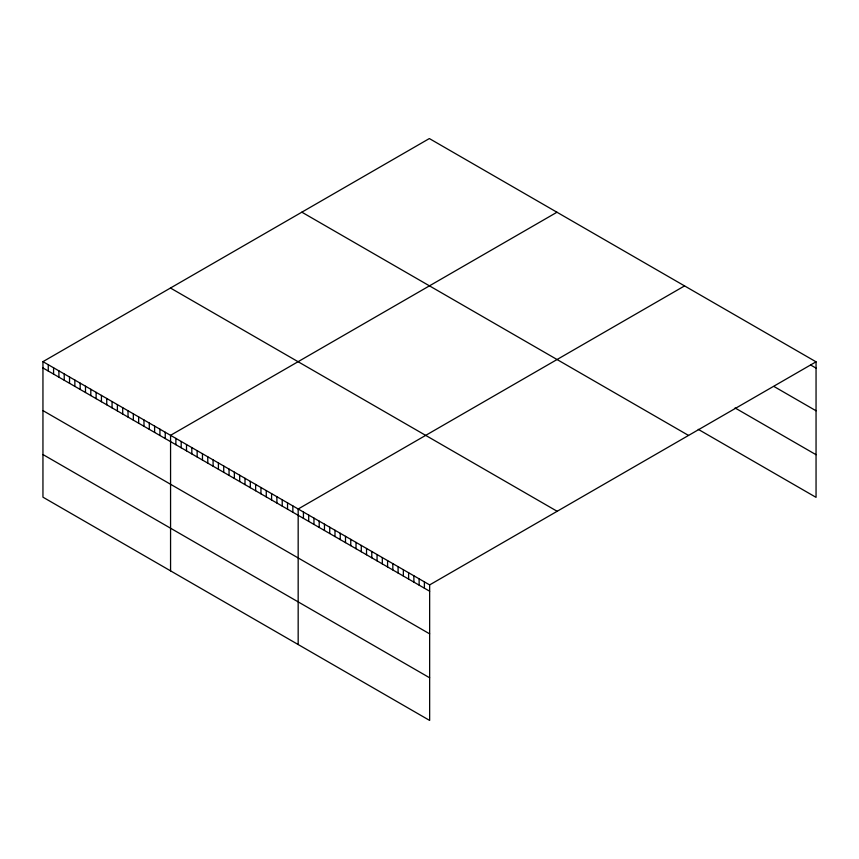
<?xml version="1.0" encoding="UTF-8"?>
<svg xmlns="http://www.w3.org/2000/svg" width="859" height="859" viewBox="0 0 859 859"><rect width="100%" height="100%" fill="white"/><g stroke="black" fill="none" stroke-linecap="round" stroke-linejoin="round"><path stroke-width="1.29" d="M816.05 361.822L429.65 584.904L429.65 720.443L42.95 497.178L42.95 361.65L429.35 138.557L816.05 361.822L816.05 497.35L698.249 429.339M556.965 212.237L170.565 435.32L170.565 570.859M684.569 285.907L298.17 509L298.17 644.529M810.789 365.086L816.05 368.124M773.98 386.486L816.05 410.774M735.057 407.95L816.05 454.712M301.842 212.173L688.542 435.438M170.458 288.023L557.158 511.288M42.95 361.65L429.65 584.904M42.95 367.953L429.65 591.217M42.95 410.602L429.65 633.856M42.95 454.54L429.65 677.794M424.389 581.865L424.389 588.179M419.128 578.826L419.128 585.14M413.877 575.798L413.877 582.101M408.616 572.76L408.616 579.063M403.354 569.721L403.354 576.035M398.093 566.682L398.093 572.996M392.831 563.654L392.831 569.957M387.581 560.616L387.581 566.919M382.319 557.577L382.319 563.891M377.058 554.538L377.058 560.852M371.797 551.499L371.797 557.813M366.535 548.471L366.535 554.774M361.285 545.433L361.285 551.736M356.023 542.394L356.023 548.708M350.762 539.355L350.762 545.669M345.501 536.327L345.501 542.63M340.239 533.289L340.239 539.592M334.989 530.25L334.989 536.564M329.727 527.211L329.727 533.525M324.466 524.173L324.466 530.486M319.204 521.145L319.204 527.447M313.954 518.106L313.954 524.419M308.692 515.067L308.692 521.381M303.431 512.028L303.431 518.342M292.855 505.93L292.855 512.232M287.54 502.859L287.54 509.162M282.224 499.788L282.224 506.091M276.899 496.717L276.899 503.03M271.584 493.646L271.584 499.959M266.269 490.575L266.269 496.889M260.953 487.504L260.953 493.818M255.638 484.433L255.638 490.747M250.313 481.373L250.313 487.676M244.998 478.302L244.998 484.605M239.682 475.231L239.682 481.534M234.367 472.16L234.367 478.463M229.052 469.089L229.052 475.403M223.727 466.018L223.727 472.332M218.411 462.947L218.411 469.261M213.096 459.876L213.096 466.19M207.781 456.805L207.781 463.119M202.466 453.735L202.466 460.048M197.151 450.674L197.151 456.977M191.825 447.603L191.825 453.906M186.51 444.532L186.51 450.835M181.195 441.462L181.195 447.764M175.88 438.391L175.88 444.704M165.239 432.249L165.239 438.562M159.924 429.178L159.924 435.492M154.609 426.107L154.609 432.421M149.294 423.047L149.294 429.35M143.979 419.976L143.979 426.279M138.653 416.905L138.653 423.208M133.338 413.834L133.338 420.137M128.023 410.763L128.023 417.077M122.708 407.692L122.708 414.006M117.393 404.621L117.393 410.935M112.067 401.55L112.067 407.864M106.752 398.479L106.752 404.793M101.437 395.408L101.437 401.722M96.122 392.348L96.122 398.651M90.807 389.277L90.807 395.58M85.492 386.206L85.492 392.509M80.166 383.135L80.166 389.438M74.851 380.065L74.851 386.378M69.536 376.994L69.536 383.307M64.221 373.923L64.221 380.236M58.906 370.852L58.906 377.165M53.58 367.781L53.58 374.094M48.265 364.721L48.265 371.024"/></g></svg>
